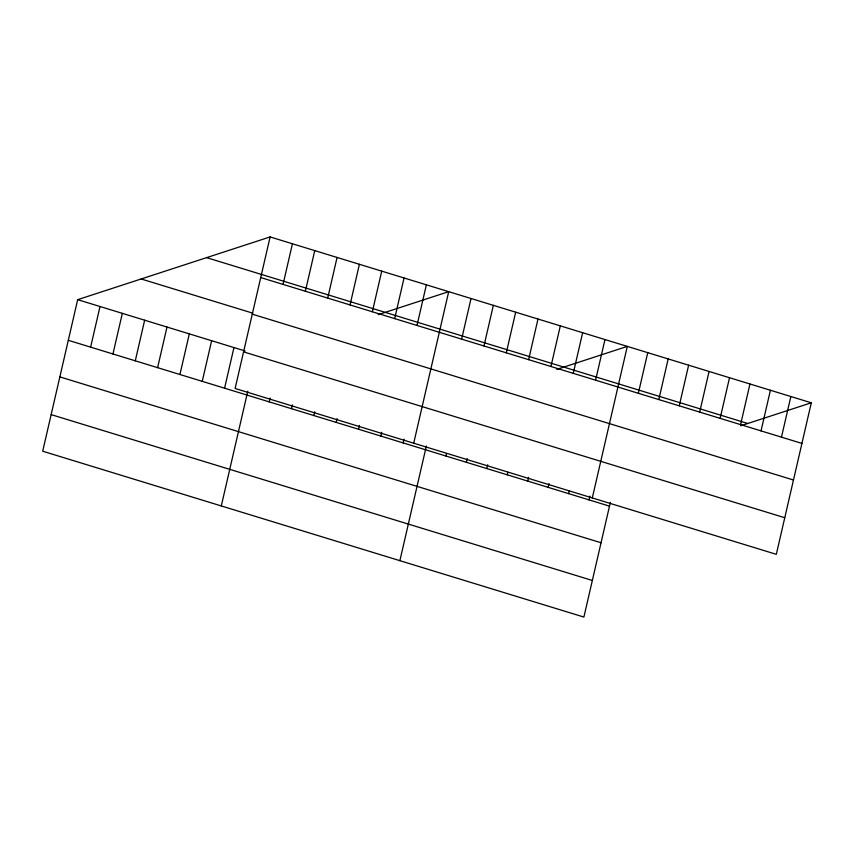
<?xml version="1.0" encoding="UTF-8"?>
<svg xmlns="http://www.w3.org/2000/svg" width="854" height="854" viewBox="0 0 854 854"><rect width="100%" height="100%" fill="white"/><g stroke="black" fill="none" stroke-linecap="round" stroke-linejoin="round"><path stroke-width="1.28" d="M270.11 236.932L235.117 388.474L776.318 554.331L811.3 402.789L270.11 236.932L77.682 299.669L42.7 451.211L583.89 617.068L610.375 502.344M90.631 347.14L100.014 306.511M112.952 353.983L122.335 313.354M135.284 360.826L144.657 320.197M157.606 367.668L166.989 327.039M179.927 374.511L189.31 333.882M202.249 381.354L211.632 340.725M224.581 388.196L233.953 347.557M221.293 505.952L247.777 391.228M283.048 284.403L292.431 243.774M269.223 401.871L270.099 398.071M305.369 291.246L314.752 250.617M291.545 408.714L292.431 404.903M327.701 298.089L337.074 257.449M313.877 415.556L314.752 411.745M350.023 304.931L359.406 264.292M336.198 422.399L337.074 418.588M372.344 311.763L381.727 271.134M358.52 429.242L359.406 425.431M394.676 318.606L404.049 277.977M380.841 436.084L381.727 432.273M416.998 325.449L426.381 284.82M403.173 442.927L404.049 439.116M413.71 443.205L448.702 291.662L378.194 314.656M399.885 560.683L426.37 445.959M461.64 339.134L471.024 298.505M445.937 456.036L446.525 453.495M483.972 345.977L493.345 305.348M466.38 462.302L467.266 458.491M506.294 352.819L515.677 312.19M486.833 468.568L487.709 464.757M528.615 359.662L537.999 319.033M507.276 474.824L507.863 472.294M550.937 366.505L560.32 325.865M527.719 481.09L528.605 477.29M573.269 373.337L582.641 332.708M548.161 487.356L549.047 483.556M568.615 493.623L569.202 491.082M595.59 380.179L604.974 339.55M589.057 499.889L589.933 496.078M592.302 497.935L627.295 346.393L556.787 369.387M638.354 393.288L647.738 352.659M658.808 399.555L668.18 358.926M679.25 405.821L688.634 365.192M699.693 412.087L709.076 371.458M720.135 418.353L729.519 377.724M740.589 424.619L749.961 383.99M761.031 430.886L770.415 390.257M781.474 437.152L790.857 396.523M740.792 425.772L811.3 402.789M206.604 257.63L747.805 423.488M260.726 277.561L801.917 443.418M141.188 278.97L252.805 313.172M252.272 314.165L793.473 480.012M77.682 299.669L245.119 350.983M243.571 351.869L784.762 517.727M68.309 340.298L609.5 506.155M59.855 376.902L601.045 542.76M51.155 414.617L592.345 580.474"/></g></svg>
